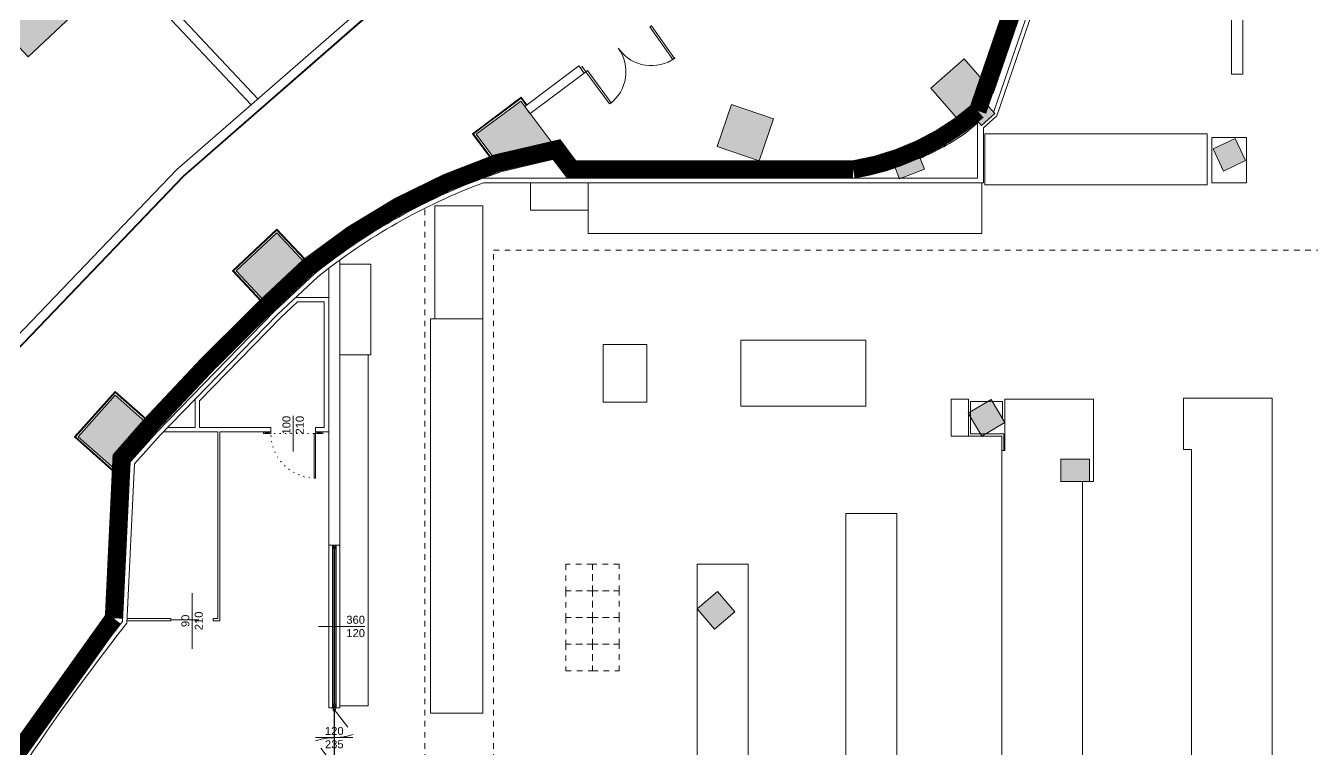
# Model space of a CAD drawing. Header units: centimetres. Extents: x 139057 to 200038, y 34824 to 80516.
# Drawn here: x 166235 to 169128, y 55701 to 57328 of the extents above; entities that cross this region are included whole.
import ezdxf

# ---------------------------------------------------------------- set-up
doc = ezdxf.new("R2010")
doc.units = ezdxf.units.CM
doc.header["$LTSCALE"] = 100
for name, pattern in [('HIDDEN3', [0.25, 0.125, -0.125]), ('HIDDEN4', [0.125, 0.025, -0.1]), ('HIDEGIO', [0.25, 0.125, -0.125]), ('TRATTO-PUNTO', [1, 0.5, -0.25, 0, -0.25])]:
    doc.linetypes.add(name, pattern=pattern)
doc.layers.get('0').update_dxf_attribs({"lineweight": 0})
for name, color, linetype, lineweight in [('410_STRUTTURE_001-AM_0', 7, 'Continuous', 0), ('430_TAVOLATI_001-AM_0', 3, 'Continuous', 0), ('435_PARETI_CELLA_001-AM_0', 2, 'Continuous', 0), ('437_RIVESTIMENTI_001-AM_0', 13, 'Continuous', 0), ('439_TESTI_SERRAMENTI_001-AM_0', 11, 'Continuous', 0), ('441_SERRAMENTI_001-AM_0', 1, 'Continuous', 0), ('454_PROIEZIONI_001-AM_0', 61, 'Continuous', 0), ('461_LAYOUT_SCHEMATICO_001-AM_0', 11, 'Continuous', 0)]:
    doc.layers.add(name, color=color, linetype=linetype, lineweight=lineweight)
doc.layers.add('_s_09_Perimetro_proprietà', color=40, linetype='Continuous')
doc.layers.add('P1$0$SP-ANNO-retino', color=1, linetype='Continuous')
doc.styles.get("Standard").update_dxf_attribs({"font": 'arial.ttf'})

# ---------------------------------------------------------------- blocks, each defined once
blk = doc.blocks.new('SALOON_120-(134)')
at = {"linetype": 'HIDDEN4', "ltscale": 20}
for p, q in [((3.8, 0), (59.6, 42.2)), ((130.2, 0), (74.4, -42.2))]:
    blk.add_line(p, q, dxfattribs=at)
for p, q in [((67, -42.2), (67, 41.8)), ((0, -2.8), (0, 2.8)), ((2.8, 0), (4.8, 0)), ((3.8, 1), (3.8, -1)), ((131.2, 0), (129.2, 0)), ((130.2, 1), (130.2, -1)), ((134, -2.8), (134, 2.8))]:
    blk.add_line(p, q)
for points in [[(7, 0.5), (7, 2.8), (2, 2.8), (0.5, 0), (2, -2.8), (7, -2.8), (7, -0.5)], [(127, 0.5), (127, 2.8), (132, 2.8), (133.5, 0), (132, -2.8), (127, -2.8), (127, -0.5)]]:
    blk.add_lwpolyline(points)
for points in [[(6, -0.5), (67, -0.5), (67, 0.5), (6, 0.5)], [(128, -0.5), (67, -0.5), (67, 0.5), (128, 0.5)]]:
    blk.add_lwpolyline(points, close=True)
for centre, start, end in [((-56.2, 0), 0, 20), ((190.2, 0), 180, 200)]:
    blk.add_arc(centre, 123.2, start, end, dxfattribs=at)
blk = doc.blocks.new('PORTA-CELLA_GIR-100')
blk.add_line((50, -44), (50, 36))
at = {"linetype": 'HIDDEN4'}
blk.add_line((3, -4), (100, -4), dxfattribs=at)
at = {"linetype": 'Continuous'}
for points in [[(0, -4), (-16.5, 0)], [(0, 0), (-16.5, -4)], [(100, -4), (116.5, 0)], [(100, 0), (116.5, -4)]]:
    blk.add_lwpolyline(points, dxfattribs=at)
for points in [[(0, 0), (-16.5, 0), (-16.5, -4), (0, -4)], [(100, 0), (116.5, 0), (116.5, -4), (100, -4)]]:
    blk.add_lwpolyline(points, close=True, dxfattribs=at)
blk.add_lwpolyline([(0, -4), (3, -4), (3, -104), (0, -104)], close=True)
at = {"linetype": 'HIDDEN4'}
blk.add_arc((0, -4), 100, 270, 0, dxfattribs=at)
blk = doc.blocks.new('FLPL-A-P1$0$leafmet')
at = {"color": 0, "linetype": 'ByBlock'}
blk.add_lwpolyline([(0, 0), (44, 0), (44, 1), (0, 1)], close=True, dxfattribs=at)

msp = doc.modelspace()

# ---------------------------------------------------------------- hatches: boundary and pattern name
at = {"layer": '410_STRUTTURE_001-AM_0'}
for points in [[(166247.3, 57469.9), (166137.8, 57367.3), (166240.4, 57257.9), (166349.9, 57360.4)], [(168269.9, 57187.6), (168345.3, 57253.3), (168411, 57177.9), (168335.6, 57112.2)], [(167789.8, 57056.3), (167884.4, 57023.9), (167916.8, 57118.5), (167822.2, 57150.9)], [(168364, 57125.8), (168393.6, 57152.7), (168413.8, 57130.5), (168384.2, 57103.6)], [(168978.1, 57024.5), (168954.8, 57074.3), (168905, 57050.9), (168928.3, 57001.1)], [(168255.7, 57005.4), (168245, 57033.4), (168188.9, 57012.1), (168199.6, 56984)], [(166793.9, 56685.3), (166885.1, 56770.8), (166799.7, 56862), (166708.4, 56776.5)], [(166446.9, 56320.7), (166529.9, 56414.1), (166436.4, 56497.1), (166353.4, 56403.7)], [(168384.6, 56405.3), (168436.3, 56435.7), (168405.8, 56487.4), (168354.1, 56456.9)], [(168562.3, 56352.9), (168562.3, 56302.9), (168627.3, 56302.9), (168627.3, 56352.9)], [(167783.9, 55970.7), (167829.5, 56009.7), (167790.6, 56055.3), (167744.9, 56016.4)]]:
    msp.add_hatch(color=256, dxfattribs=at).paths.add_polyline_path(points)
h = msp.add_hatch(color=256, dxfattribs=at)
edge = h.paths.add_edge_path()
edge.add_line((167348, 57158.6), (167248, 57083.7))
edge.add_line((167248, 57083.7), (167309.9, 57001))
edge.add_line((167309.9, 57001), (167346.7, 57009.7))
edge.add_arc((167640.2, 55883.9), 1163.4, 102.0377, 104.6093, ccw=False)
edge.add_line((167397.5, 57021.8), (167442.5, 57032.4))
edge.add_line((167442.5, 57032.4), (167348, 57158.6))
h = msp.add_hatch(color=256, dxfattribs=at)
h.paths.add_polyline_path([(168384.6, 56405.3), (168436.3, 56435.7), (168405.8, 56487.4), (168354.1, 56456.9)])
h.paths.add_polyline_path([(168354.1, 56456.9), (168384.6, 56405.3), (168436.3, 56435.7), (168405.8, 56487.4)])

# ---------------------------------------------------------------- linework, layer by layer
at = {"layer": '410_STRUTTURE_001-AM_0', "elevation": 0}
for points in [[(166240.4, 57257.9), (166349.9, 57360.4), (166247.3, 57469.9), (166137.8, 57367.3)], [(168269.9, 57187.6), (168345.3, 57253.3), (168411, 57177.9), (168335.6, 57112.2)], [(167789.8, 57056.3), (167884.4, 57023.9), (167916.8, 57118.5), (167822.2, 57150.9)], [(168364, 57125.8), (168393.6, 57152.7), (168413.8, 57130.5), (168384.2, 57103.6)], [(168978.1, 57024.5), (168954.8, 57074.3), (168905, 57050.9), (168928.3, 57001.1)], [(168255.7, 57005.4), (168245, 57033.4), (168188.9, 57012.1), (168199.6, 56984)], [(166793.9, 56685.3), (166885.1, 56770.8), (166799.7, 56862), (166708.4, 56776.5)], [(166446.9, 56320.7), (166529.9, 56414.1), (166436.4, 56497.1), (166353.4, 56403.7)], [(168354.1, 56456.9), (168384.6, 56405.3), (168436.3, 56435.7), (168405.8, 56487.4)], [(168384.6, 56405.3), (168436.3, 56435.7), (168405.8, 56487.4), (168354.1, 56456.9)], [(167783.9, 55970.7), (167829.5, 56009.7), (167790.6, 56055.3), (167744.9, 56016.4)]]:
    msp.add_lwpolyline(points, close=True, dxfattribs=at)
msp.add_lwpolyline([(167348, 57158.6), (167248, 57083.7), (167309.9, 57001), (167346.7, 57009.7, -0.011221), (167397.5, 57021.8), (167442.5, 57032.4)], format="xyb", close=True, dxfattribs=at)
msp.add_lwpolyline([(168562.3, 56352.9), (168562.3, 56302.9), (168562.3, 56302.9), (168627.3, 56302.9), (168627.3, 56352.9), (168562.3, 56352.9), (168562.3, 56352.9)], dxfattribs=at)
at = {"layer": '430_TAVOLATI_001-AM_0'}
for p, q in [((165993.7, 57946.7, 0), (166742.3, 57150.3, 0)), ((166008.2, 57960.4, 0), (166757.3, 57163.4, 0)), ((168395.9, 57195.3, 0), (168535.3, 57602.1, 0)), ((168411, 57177.9, 0), (168550.5, 57584.7, 0)), ((168411.5, 57133, 0), (168564.7, 57579.8, 0)), ((168418.4, 57125.4, 0), (168547.8, 57502.5, 0)), ((168971.4, 57408.5, 0), (168971.4, 57219.3, 0)), ((168946.4, 57219.3, 0), (168946.4, 57354.5, 0)), ((167479, 57237.8, 0), (167490.8, 57221.6, 0)), ((168971.4, 57219.3, 0), (168946.4, 57219.3, 0)), ((167357.1, 57146.5, 0), (167368.8, 57130.3, 0)), ((168363.7, 57126.1, 0), (168336.9, 57102.7, 0)), ((168377.2, 57111.3, 0), (168349.2, 57086.9, 0)), ((168377.2, 57111.3, 0), (168363.7, 57126.1, 0)), ((168374.8, 56984.9, 0), (168374.8, 57109.2, 0)), ((168418.4, 57125.4, 0), (168388.8, 57098.6, 0)), ((168388.8, 56974.9, 0), (168388.8, 57098.6, 0)), ((167442.5, 57032.4, 0), (167421.2, 57027.4, 0)), ((167421.2, 57027.4, 0), (167453, 56985, 0)), ((167463, 57005, 0), (167442.5, 57032.4, 0)), ((168246.4, 57029.7, 0), (168245, 57033.4, 0)), ((168095.6, 57005, 0), (167463, 57005, 0)), ((167453, 56985, 0), (167262.9, 56985, 0)), ((168388.8, 56974.9, 0), (167264.6, 56975, 0)), ((167453, 56985, 0), (168097.3, 56985, 0)), ((168098.1, 56985, 0), (168374.8, 56984.9, 0)), ((166941.4, 56160, 0), (166941.4, 56801.3, 0)), ((166891.7, 56763.3, 0), (166800.9, 56678.2, 0)), ((166916.4, 56782.6, 0), (166916.4, 56160, 0)), ((166793.9, 56685.3, 0), (166529.9, 56414.1, 0)), ((166800.9, 56678.2, 0), (166537.2, 56407.3, 0)), ((166537.2, 56407.3, 0), (166479.5, 56342.4, 0)), ((166432.9, 55995.5, 0), (166448.5, 56322.5, 0)), ((166452.6, 55988.2, 0), (166469.7, 56346.4, 0)), ((166479.5, 56342.4, 0), (166462.4, 55984.6, 0)), ((166941.4, 56160, 0), (166916.4, 56160, 0))]:
    msp.add_line(p, q, dxfattribs=at)
at = {"layer": '430_TAVOLATI_001-AM_0', "elevation": 0}
for points in [[(166067.5, 56352.6), (166214, 56596.3), (166590.5, 56989.4), (166993, 57340.5), (167286.7, 57520.6), (167319.7, 57466.7), (167339.3, 57478.7), (167306.2, 57532.5), (167201, 57703.6), (167225.5, 57718.7)], [(167320.3, 57468.8), (167287.1, 57522.6), (166992.1, 57341.7), (166589.5, 56990.5), (166212.8, 56597.2), (166067, 56354.6), (166050, 56364.9), (166197.4, 56610.5), (166575, 57004.4), (166980.2, 57357.9), (167276.6, 57539.6)], [(167357.1, 57146.5), (167479, 57237.8)], [(167369.1, 57130.5), (167490.8, 57221.6)]]:
    msp.add_lwpolyline(points, dxfattribs=at)
msp.add_lwpolyline([(168901.8, 56974.9), (168980, 56974.9), (168980, 57076.3), (168901.8, 57076.3)], close=True, dxfattribs=at)
at = {"layer": '430_TAVOLATI_001-AM_0'}
for centre, radius, start, end in [((167991.2, 57609.2, 0), 613.2, 279.7965, 304.315), ((167991.2, 57609.2, 0), 633.2, 293.7666, 304.4228), ((167736.7, 55708.8, 0), 1382.7, 108.584, 128.7946), ((167736.7, 55708.9, 0), 1361.2, 108.287, 128.7256), ((167991.2, 57609.2, 0), 633.2, 279.6401, 288.3343), ((167736.7, 55708.9, 0), 1351.2, 110.447, 128.7092), ((170589, 52726.2, 0), 5505.8, 133.7857, 137.746), ((170619.7, 52724.5, 0), 5313.1, 142.0011, 171.3505), ((170619.7, 52724.5, 0), 5293.1, 141.9324, 171.2649), ((170619.7, 52724.5, 0), 5283.1, 141.8979, 160.937)]:
    msp.add_arc(centre, radius, start, end, dxfattribs=at)
at = {"layer": '435_PARETI_CELLA_001-AM_0'}
for p, q in [((166846.4, 56707.1, 0), (166807.9, 56671, 0)), ((166916.4, 56717.1, 0), (166842.5, 56717.1, 0)), ((166906.4, 56707.1, 0), (166846.4, 56707.1, 0)), ((166906.4, 56424.7, 0), (166906.4, 56707.1, 0)), ((166807.9, 56671, 0), (166625.9, 56484.1, 0)), ((166615.9, 56424.7, 0), (166615.9, 56488.2, 0)), ((166625.9, 56424.7, 0), (166625.9, 56484.1, 0)), ((166666.7, 56414.7, 0), (166544.3, 56414.7, 0)), ((166554.1, 56424.7, 0), (166615.9, 56424.7, 0)), ((166625.9, 56424.7, 0), (166786.4, 56424.7, 0)), ((166666.7, 55994.6, 0), (166666.7, 56414.7, 0)), ((166671.7, 55989.6, 0), (166671.7, 56414.7, 0)), ((166671.7, 56414.7, 0), (166786.4, 56414.7, 0)), ((166786.4, 56414.7, 0), (166786.4, 56424.7, 0)), ((166886.4, 56424.7, 0), (166906.4, 56424.7, 0)), ((166886.4, 56414.7, 0), (166886.4, 56424.7, 0)), ((166886.4, 56414.7, 0), (166916.4, 56414.7, 0)), ((166462.6, 55989.6, 0), (166561.7, 55989.6, 0)), ((166561.7, 55994.6, 0), (166462.9, 55994.6, 0)), ((166561.7, 55989.6, 0), (166561.7, 55994.6, 0)), ((166666.7, 55994.6, 0), (166656.7, 55994.6, 0)), ((166656.7, 55994.6, 0), (166656.7, 55989.6, 0)), ((166656.7, 55989.6, 0), (166671.7, 55989.6, 0))]:
    msp.add_line(p, q, dxfattribs=at)
at = {"layer": '437_RIVESTIMENTI_001-AM_0', "elevation": 0}
for points in [[(167290, 57017.5), (167239.6, 57084.9), (167349.2, 57167), (167361.9, 57150.1)], [(167291.5, 57018), (167241.7, 57084.6), (167348.9, 57164.9), (167360.7, 57149.2)], [(166774.8, 56696.9), (166700, 56776.8), (166799.9, 56870.5), (166875.1, 56790.3)], [(166775.9, 56697.9), (166702.1, 56776.8), (166799.9, 56868.4), (166873.9, 56789.4)], [(166448, 56311.6), (166344.9, 56403.2), (166435.9, 56505.6), (166517.9, 56433.1)], [(166448.1, 56313.5), (166347, 56403.3), (166436, 56503.5), (166516.9, 56431.9)], [(168354.7, 56488), (168354.7, 56405.3), (168429.6, 56405.3)], [(168405.8, 56483), (168359.7, 56483), (168359.7, 56410.3), (168429.6, 56410.3)], [(168408.7, 56483), (168431.3, 56483), (168431.3, 56444.2), (168433.7, 56440)], [(168436.3, 56488), (168436.3, 56447.3), (168436.3, 56435.7)], [(168384.6, 56410.3), (168434.6, 56410.3), (168434.6, 56373)], [(168384.6, 56405.3), (168429.6, 56405.3), (168429.6, 56373)]]:
    msp.add_lwpolyline(points, dxfattribs=at)
at = {"layer": '441_SERRAMENTI_001-AM_0'}
for p, q in [((166916.4, 56160, 0), (166916.4, 55794, 0)), ((166924.9, 55794, 0), (166924.9, 56160, 0)), ((166924.9, 56152, 0), (166932.9, 56160, 0)), ((166924.9, 56160, 0), (166932.9, 56152, 0)), ((166932.9, 56152, 0), (166924.9, 56152, 0)), ((166927.9, 55802, 0), (166927.9, 56152, 0)), ((166929.9, 55802, 0), (166929.9, 56152, 0)), ((166932.9, 55794, 0), (166932.9, 56160, 0)), ((166941.4, 56160, 0), (166941.4, 55794, 0)), ((166609.2, 55927.1, 0), (166609.2, 56052.1, 0)), ((166561.7, 55989.6, 0), (166466.7, 55989.6, 0)), ((166893.4, 55977, 0), (166997.9, 55977, 0)), ((166932.9, 55802, 0), (166924.9, 55802, 0)), ((166924.9, 55802, 0), (166932.9, 55794, 0)), ((166924.9, 55794, 0), (166932.9, 55802, 0)), ((166941.4, 55794, 0), (166916.4, 55794, 0))]:
    msp.add_line(p, q, dxfattribs=at)
at = {"layer": '441_SERRAMENTI_001-AM_0', "linetype": 'HIDEGIO', "ltscale": 5}
msp.add_line((166561.7, 55991.6, 0), (166656.7, 55991.6, 0), dxfattribs=at)
at = {"layer": '441_SERRAMENTI_001-AM_0', "elevation": 0}
msp.add_lwpolyline([(167481.9, 57233.7), (167486, 57236.6), (167494.8, 57224.5), (167490.8, 57221.6)], close=True, dxfattribs=at)
at = {"layer": '441_SERRAMENTI_001-AM_0'}
for centre, start, end in [((167494.8, 57224.5, 0), 306.2615, 36.2615), ((167642, 57328.1, 0), 216.2354, 306.2354)]:
    msp.add_arc(centre, 90, start, end, dxfattribs=at)
at = {"layer": '454_PROIEZIONI_001-AM_0', "linetype": 'HIDDEN3', "elevation": 0}
for points in [[(167287.2, 55652), (167287.2, 56823), (169236.6, 56823), (169236.6, 57062.8), (172556.2, 57062.8)], [(167132.2, 55652), (167132.2, 56917.4)]]:
    msp.add_lwpolyline(points, dxfattribs=at)
at = {"layer": '461_LAYOUT_SCHEMATICO_001-AM_0', "elevation": 0}
for points in [[(168391.3, 57084.9), (168891.3, 57084.9), (168891.3, 56969.9), (168391.3, 56969.9)], [(167843.1, 56472.5), (168124.1, 56472.5), (168124.1, 56620.5), (167843.1, 56620.5)], [(168354.7, 56405.3), (168316, 56405.3), (168316, 56488), (168354.7, 56488)], [(168079.2, 56231.1), (168193.6, 56231.1), (168193.6, 54677.8), (168079.2, 54677.8)], [(167744.8, 54648.7), (167859.2, 54648.7), (167859.2, 56117), (167744.8, 56117)]]:
    msp.add_lwpolyline(points, close=True, dxfattribs=at)
for points in [[(167499.8, 56913.2), (167369.8, 56913.2), (167369.8, 56974.9), (167499.8, 56974.9)], [(167499.8, 56860.9), (168384.8, 56860.9), (168384.8, 56974.9), (167499.8, 56974.9), (167499.8, 56860.9)], [(167154.9, 56669), (167154.9, 56923.2), (167262.9, 56923.2), (167262.9, 56669)], [(166941.4, 56588.1), (167011.4, 56588.1), (167011.4, 56791.5), (166941.4, 56791.5)], [(167145.4, 55782), (167262.9, 55782), (167262.9, 56669), (167145.4, 56669), (167145.4, 55782)], [(166941.4, 55798.8), (166941.4, 56588.1), (167005.4, 56588.1), (167005.4, 55798.8), (166941.4, 55798.8)], [(168429.6, 56373), (168436.3, 56373), (168436.3, 56488), (168636.3, 56488), (168636.3, 56302.9), (168611.3, 56302.9), (168611.3, 54747.4), (168560, 54747.4), (168560, 54677.8), (168429.6, 54677.8), (168429.6, 56373)], [(168908, 54739.5), (168908, 54677.8), (169038, 54677.8), (169038, 56490.3), (168838, 56490.3), (168838, 56375.3), (168856.4, 56375.3), (168856.3, 54739.5), (168908, 54739.5)]]:
    msp.add_lwpolyline(points, dxfattribs=at)
at = {"layer": '461_LAYOUT_SCHEMATICO_001-AM_0'}
msp.add_lwpolyline([(167533.6, 56611.4), (167631.5, 56611.4), (167631.5, 56481.5), (167533.6, 56481.5)], close=True, dxfattribs=at)
at = {"layer": '461_LAYOUT_SCHEMATICO_001-AM_0', "linetype": 'HIDDEN3'}
for points in [[(167509.4, 56117), (167449.4, 56117), (167449.4, 56057), (167509.4, 56057), (167509.4, 56117)], [(167569.4, 56117), (167509.4, 56117), (167509.4, 56057), (167569.4, 56057), (167569.4, 56117)], [(167509.4, 56057), (167449.4, 56057), (167449.4, 55997), (167509.4, 55997), (167509.4, 56057)], [(167569.4, 56057), (167509.4, 56057), (167509.4, 55997), (167569.4, 55997), (167569.4, 56057)], [(167509.4, 55997), (167449.4, 55997), (167449.4, 55937), (167509.4, 55937), (167509.4, 55997)], [(167569.4, 55997), (167509.4, 55997), (167509.4, 55937), (167569.4, 55937), (167569.4, 55997)], [(167509.4, 55937), (167449.4, 55937), (167449.4, 55877), (167509.4, 55877), (167509.4, 55937)], [(167569.4, 55937), (167509.4, 55937), (167509.4, 55877), (167569.4, 55877), (167569.4, 55937)]]:
    msp.add_lwpolyline(points, close=True, dxfattribs=at)
at = {"layer": '_s_09_Perimetro_proprietà', "linetype": 'TRATTO-PUNTO', "ltscale": 200, "const_width": 40, "elevation": 0}
msp.add_lwpolyline([(165367.1, 53523.6, -0.128765), (166432.9, 55995.5), (166450.1, 56355.6), (166513.8, 56428.4), (166644.1, 56567), (166779.2, 56701), (166870.4, 56786.6), (166968.7, 56858.7), (167073.1, 56922), (167182.4, 56975.6), (167296, 57019.5), (167429, 57050.4), (167463, 57005), (168095.6, 57004.9, 0.140275), (168375.7, 57136.4), (168535.3, 57602.1)], format="xyb", dxfattribs=at)
at = {"layer": 'P1$0$SP-ANNO-retino'}
msp.add_line((168562.9, 56302.9, 0), (168562.3, 56303.4, 0), dxfattribs=at)

# ---------------------------------------------------------------- block references
at = {"layer": '441_SERRAMENTI_001-AM_0'}
for p, xscale, yscale, zscale, rotation in [((167638.2, 57325.4, 0), -0.09999999999999999, 90.0000000003085, 0.1, 215.158696842189), ((167498.4, 57227.1, 0), 0.09999999999999998, 89.99999999990106, 0.09999999999999998, 216.2614838950208)]:
    msp.add_blockref('FLPL-A-P1$0$leafmet', p, dxfattribs=dict(at, xscale=xscale, yscale=yscale, zscale=zscale, rotation=rotation))
at = {"layer": '441_SERRAMENTI_001-AM_0', "xscale": -1}
msp.add_blockref('PORTA-CELLA_GIR-100', (166886.4, 56414.7, 0), dxfattribs=at)
at = {"layer": '441_SERRAMENTI_001-AM_0', "rotation": 270}
msp.add_blockref('SALOON_120-(134)', (166928.9, 55794, 0), dxfattribs=at)

# ---------------------------------------------------------------- texts
at = {"layer": '439_TESTI_SERRAMENTI_001-AM_0', "char_height": 18, "width": 51.162, "rotation": 90}
for s, insert, attachment_point in [('100\\P210', (166836.4, 56450.7, 0), 6), ('90\\P210', (166609.2, 55989.6, 0), 5)]:
    msp.add_mtext(s, dxfattribs=dict(at, insert=insert, attachment_point=attachment_point))
at = {"layer": '439_TESTI_SERRAMENTI_001-AM_0', "char_height": 18, "width": 50.554}
for s, insert, attachment_point in [('360\\P120', (166997.9, 55977, 0), 6), ('120\\P235', (166928.9, 55727, 0), 5)]:
    msp.add_mtext(s, dxfattribs=dict(at, insert=insert, attachment_point=attachment_point))

doc.saveas('drawing.dxf')
